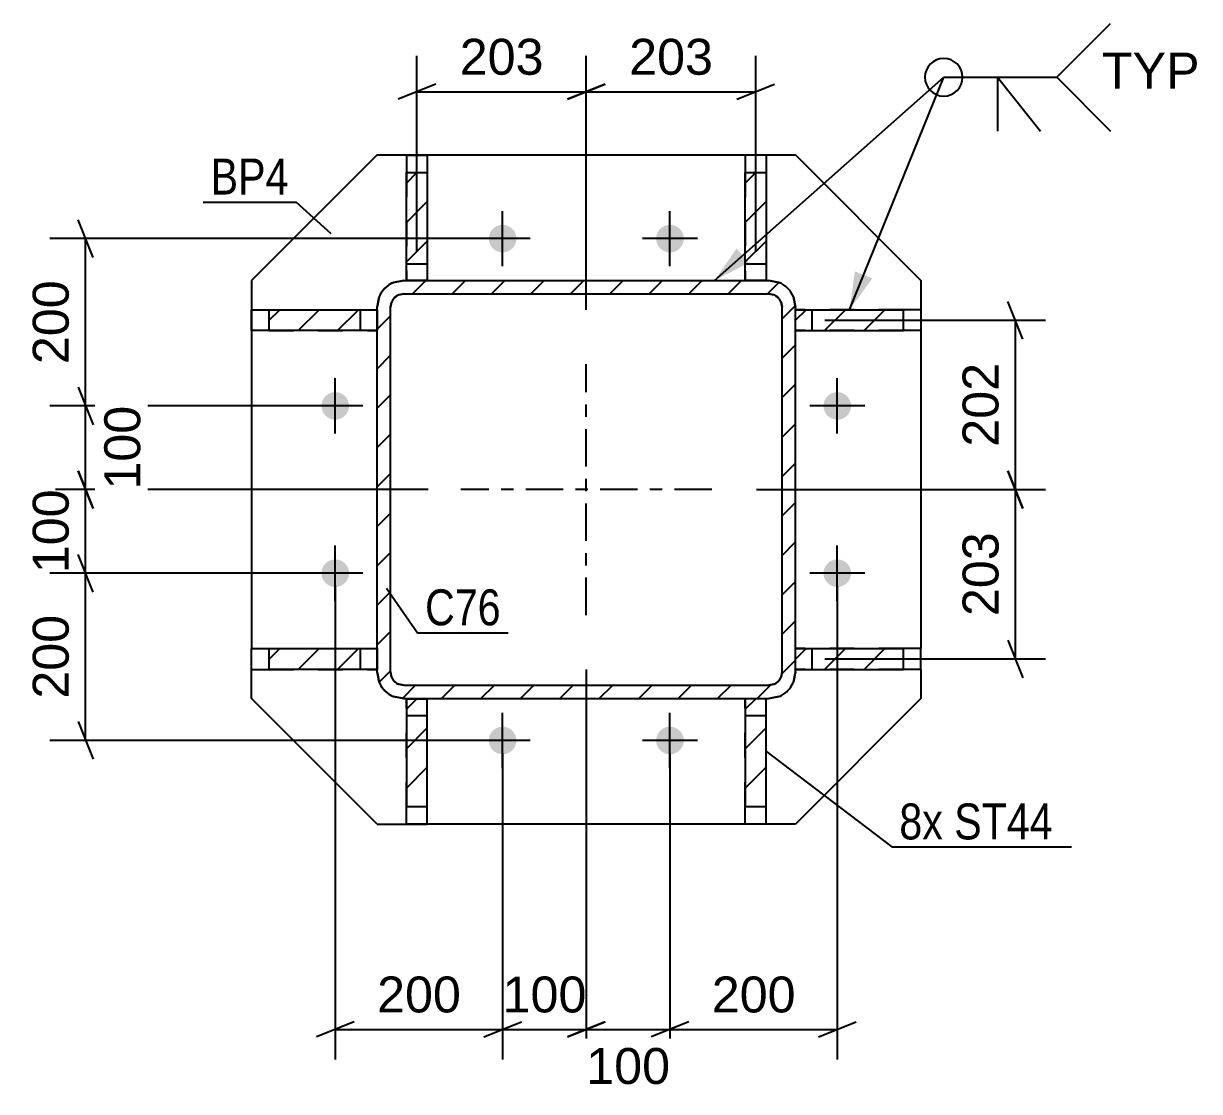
# Model space of a CAD drawing. Header units: millimetres. Extents: x -384 to 457, y -61 to 533.
# Drawn here: x 93.3 to 187, y 190.7 to 275.8 of the extents above; entities that cross this region are included whole.
import ezdxf

# ---------------------------------------------------------------- set-up
doc = ezdxf.new("R2010")
doc.units = ezdxf.units.MM
doc.linetypes.add('DXK_LINE_DOT2', pattern=[3.9198, 1.9599, -1.9599])
doc.linetypes.add('DXK_LINE_DOT3', pattern=[5.9187, 2.979, -0.9799, 0.9799, -0.9799])
doc.styles.add('Arial', font='ARIAL.TTF', dxfattribs={"height": 0.2})
doc.styles.add('Arial Narrow', font='ARIALN.TTF', dxfattribs={"height": 0.2})

# ---------------------------------------------------------------- blocks, each defined once
blk = doc.blocks.new('Bolt-284935728-6342 - 6330')
at = {"linetype": 'Continuous'}
for points in [[(131.436, 257.571, -1), (131.436, 259.771, -1)], [(144.769, 257.571, -1), (144.769, 259.771, -1)], [(118.102, 244.237, -1), (118.102, 246.437, -1)], [(158.102, 244.237, -1), (158.102, 246.437, -1)], [(118.102, 230.904, -1), (118.102, 233.104, -1)], [(158.102, 230.904, -1), (158.102, 233.104, -1)], [(131.436, 217.571, -1), (131.436, 219.771, -1)], [(144.769, 217.571, -1), (144.769, 219.771, -1)]]:
    blk.add_hatch(color=1, dxfattribs=at).paths.add_polyline_path(points)
at = {"color": 1, "linetype": 'Continuous'}
for p, q in [((131.436, 256.471), (131.436, 260.871)), ((144.769, 256.471), (144.769, 260.871)), ((133.636, 258.671), (129.236, 258.671)), ((146.969, 258.671), (142.569, 258.671)), ((118.102, 243.137), (118.102, 247.537)), ((158.102, 243.137), (158.102, 247.537)), ((120.302, 245.337), (115.902, 245.337)), ((160.302, 245.337), (155.902, 245.337)), ((118.102, 229.804), (118.102, 234.204)), ((158.102, 229.804), (158.102, 234.204)), ((120.302, 232.004), (115.902, 232.004)), ((160.302, 232.004), (155.902, 232.004)), ((131.436, 216.471), (131.436, 220.871)), ((144.769, 216.471), (144.769, 220.871)), ((133.636, 218.671), (129.236, 218.671)), ((146.969, 218.671), (142.569, 218.671))]:
    blk.add_line(p, q, dxfattribs=at)
blk = doc.blocks.new('Part-284935728-6451 - 6330')
at = {"linetype": 'Continuous'}
h = blk.add_hatch(dxfattribs=at)
h.set_pattern_fill('', scale=0.7, style=0, pattern_type=0)
h.set_pattern_definition([(45, (152.4358, 255.3363), (-1.57154, 1.57154), [])])
h.paths.add_polyline_path([(150.769, 255.336), (152.436, 255.336), (152.436, 263.943), (150.769, 263.943)])
at = {"color": 2, "linetype": 'Continuous'}
for p, q in [((150.769, 265.336), (150.769, 263.943)), ((152.436, 265.336), (150.769, 265.336)), ((152.436, 265.336), (152.436, 263.943)), ((150.769, 255.336), (150.769, 263.943)), ((150.769, 263.943), (152.436, 263.943)), ((152.436, 263.943), (152.436, 255.336)), ((152.436, 255.336), (150.769, 255.336))]:
    blk.add_line(p, q, dxfattribs=at)
at = {"color": 7, "linetype": 'DXK_LINE_DOT2'}
for p, q in [((150.769, 263.943), (150.769, 255.336)), ((152.436, 263.943), (152.436, 255.336)), ((150.769, 256.67), (152.436, 256.67)), ((152.436, 255.336), (150.769, 255.336))]:
    blk.add_line(p, q, dxfattribs=at)
blk = doc.blocks.new('Part-284935728-6380 - 6330')
at = {"linetype": 'Continuous'}
h = blk.add_hatch(dxfattribs=at)
h.set_pattern_fill('', scale=0.7, style=0, pattern_type=0)
h.set_pattern_definition([(45, (121.5982, 223.3208), (-1.57154, 1.57154), [])])
h.paths.add_polyline_path([(121.436, 224.137), (121.598, 223.321), (122.061, 222.629), (122.753, 222.166), (123.569, 222.004), (152.636, 222.004), (153.452, 222.166), (154.144, 222.629), (154.607, 223.321), (154.769, 224.137), (154.769, 253.204), (154.607, 254.02), (154.144, 254.712), (153.452, 255.175), (152.636, 255.337), (123.569, 255.337), (122.753, 255.175), (122.061, 254.712), (121.598, 254.02), (121.436, 253.204)])
h.paths.add_polyline_path([(122.584, 253.612), (122.815, 253.958), (123.161, 254.189), (123.569, 254.271), (152.636, 254.271), (153.044, 254.189), (153.39, 253.958), (153.621, 253.612), (153.702, 253.204), (153.702, 224.137), (153.621, 223.729), (153.39, 223.383), (153.044, 223.152), (152.636, 223.071), (123.569, 223.071), (123.161, 223.152), (122.815, 223.383), (122.584, 223.729), (122.502, 224.137), (122.502, 253.204)])
at = {"color": 7, "linetype": 'DXK_LINE_DOT2'}
for p, q in [((122.753, 255.175), (123.569, 255.337)), ((123.569, 255.337), (152.636, 255.337)), ((152.636, 255.337), (153.452, 255.175)), ((121.436, 253.204), (121.598, 254.02)), ((123.569, 254.271), (123.161, 254.189)), ((123.569, 254.271), (152.636, 254.271)), ((153.044, 254.189), (152.636, 254.271)), ((154.607, 254.02), (154.769, 253.204)), ((121.436, 224.137), (121.436, 253.204)), ((122.584, 253.612), (122.502, 253.204)), ((122.502, 224.137), (122.502, 253.204)), ((153.702, 253.204), (153.621, 253.612)), ((153.702, 224.137), (153.702, 253.204)), ((154.769, 224.137), (154.769, 253.204)), ((121.598, 223.321), (121.436, 224.137)), ((122.502, 224.137), (122.584, 223.729)), ((153.621, 223.729), (153.702, 224.137)), ((154.769, 224.137), (154.607, 223.321)), ((123.161, 223.152), (123.569, 223.071)), ((123.569, 223.071), (152.636, 223.071)), ((152.636, 223.071), (153.044, 223.152)), ((123.569, 222.004), (122.753, 222.166)), ((153.452, 222.166), (152.636, 222.004)), ((123.569, 222.004), (152.636, 222.004))]:
    blk.add_line(p, q, dxfattribs=at)
at = {"color": 2, "linetype": 'Continuous'}
for p, q in [((123.569, 255.337), (122.753, 255.175)), ((123.569, 255.337), (152.636, 255.337)), ((153.452, 255.175), (152.636, 255.337)), ((121.598, 254.02), (121.436, 253.204)), ((123.161, 254.189), (123.569, 254.271)), ((123.569, 254.271), (152.636, 254.271)), ((152.636, 254.271), (153.044, 254.189)), ((154.769, 253.204), (154.607, 254.02)), ((121.436, 224.137), (121.436, 253.204)), ((122.502, 253.204), (122.584, 253.612)), ((122.502, 224.137), (122.502, 253.204)), ((153.621, 253.612), (153.702, 253.204)), ((153.702, 224.137), (153.702, 253.204)), ((154.769, 224.137), (154.769, 253.204)), ((121.436, 224.137), (121.598, 223.321)), ((122.584, 223.729), (122.502, 224.137)), ((153.702, 224.137), (153.621, 223.729)), ((154.607, 223.321), (154.769, 224.137)), ((123.569, 223.071), (123.161, 223.152)), ((123.569, 223.071), (152.636, 223.071)), ((153.044, 223.152), (152.636, 223.071)), ((122.753, 222.166), (123.569, 222.004)), ((152.636, 222.004), (153.452, 222.166)), ((123.569, 222.004), (152.636, 222.004))]:
    blk.add_line(p, q, dxfattribs=at)
at = {"color": 7, "linetype": 'DXK_LINE_DOT3'}
for p, q in [((138.102, 228.671), (138.102, 248.671)), ((148.102, 238.671), (128.102, 238.671))]:
    blk.add_line(p, q, dxfattribs=at)
at = {"color": 7, "linetype": 'DXK_LINE_DOT2'}
for centre, radius, start, end in [((123.569, 253.204), 2.133, 112.5, 157.5), ((152.636, 253.204), 2.133, 22.5, 67.5), ((123.569, 253.204), 1.067, 112.5, 157.5), ((152.636, 253.204), 1.067, 22.5, 67.5), ((123.569, 224.137), 2.133, 202.5, 247.5), ((123.569, 224.137), 1.067, 202.5, 247.5), ((152.636, 224.137), 1.067, 292.5, 337.5), ((152.636, 224.137), 2.133, 292.5, 337.5)]:
    blk.add_arc(centre, radius, start, end, dxfattribs=at)
at = {"color": 2, "linetype": 'Continuous'}
for centre, radius, start, end in [((123.569, 253.204), 2.133, 112.5, 157.5), ((152.636, 253.204), 2.133, 22.5, 67.5), ((123.569, 253.204), 1.067, 112.5, 157.5), ((152.636, 253.204), 1.067, 22.5, 67.5), ((123.569, 224.137), 2.133, 202.5, 247.5), ((123.569, 224.137), 1.067, 202.5, 247.5), ((152.636, 224.137), 1.067, 292.5, 337.5), ((152.636, 224.137), 2.133, 292.5, 337.5)]:
    blk.add_arc(centre, radius, start, end, dxfattribs=at)
blk = doc.blocks.new('Part-284935728-6436 - 6330')
at = {"linetype": 'Continuous'}
h = blk.add_hatch(dxfattribs=at)
h.set_pattern_fill('', scale=0.7, style=0, pattern_type=0)
h.set_pattern_definition([(45, (125.4358, 213.3953), (-1.57154, 1.57154), [])])
h.paths.add_polyline_path([(123.769, 213.395), (125.436, 213.395), (125.436, 222.002), (123.769, 222.002)])
at = {"color": 7, "linetype": 'DXK_LINE_DOT2'}
for p, q in [((123.769, 213.395), (123.769, 222.002)), ((123.769, 222.002), (125.436, 222.002)), ((125.436, 213.395), (125.436, 222.002)), ((123.769, 220.669), (125.436, 220.669))]:
    blk.add_line(p, q, dxfattribs=at)
at = {"color": 2, "linetype": 'Continuous'}
for p, q in [((123.769, 222.002), (123.769, 213.395)), ((125.436, 222.002), (123.769, 222.002)), ((125.436, 213.395), (125.436, 222.002)), ((123.769, 212.002), (123.769, 213.395)), ((123.769, 213.395), (125.436, 213.395)), ((125.436, 212.002), (125.436, 213.395)), ((125.436, 212.002), (123.769, 212.002))]:
    blk.add_line(p, q, dxfattribs=at)
blk = doc.blocks.new('Part-284935728-6441 - 6330')
at = {"linetype": 'Continuous'}
h = blk.add_hatch(dxfattribs=at)
h.set_pattern_fill('', scale=0.7, style=0, pattern_type=0)
h.set_pattern_definition([(45, (152.4358, 213.3953), (-1.57154, 1.57154), [])])
h.paths.add_polyline_path([(150.769, 213.395), (152.436, 213.395), (152.436, 222.002), (150.769, 222.002)])
at = {"color": 7, "linetype": 'DXK_LINE_DOT2'}
for p, q in [((150.769, 213.395), (150.769, 222.002)), ((152.436, 222.002), (150.769, 222.002)), ((152.436, 213.395), (152.436, 222.002)), ((150.769, 220.669), (152.436, 220.669))]:
    blk.add_line(p, q, dxfattribs=at)
at = {"color": 2, "linetype": 'Continuous'}
for p, q in [((150.769, 222.002), (150.769, 213.395)), ((152.436, 222.002), (150.769, 222.002)), ((152.436, 213.395), (152.436, 222.002)), ((150.769, 212.002), (150.769, 213.395)), ((150.769, 213.395), (152.436, 213.395)), ((152.436, 212.002), (152.436, 213.395)), ((152.436, 212.002), (150.769, 212.002))]:
    blk.add_line(p, q, dxfattribs=at)
blk = doc.blocks.new('Part-284935728-6446 - 6330')
at = {"linetype": 'Continuous'}
h = blk.add_hatch(dxfattribs=at)
h.set_pattern_fill('', scale=0.7, style=0, pattern_type=0)
h.set_pattern_definition([(45, (125.4358, 255.3363), (-1.57154, 1.57154), [])])
h.paths.add_polyline_path([(123.769, 255.336), (125.436, 255.336), (125.436, 263.943), (123.769, 263.943)])
at = {"color": 2, "linetype": 'Continuous'}
for p, q in [((123.769, 265.336), (125.436, 265.336)), ((123.769, 265.336), (123.769, 263.943)), ((125.436, 265.336), (125.436, 263.943)), ((123.769, 255.336), (123.769, 263.943)), ((123.769, 263.943), (125.436, 263.943)), ((125.436, 263.943), (125.436, 255.336)), ((125.436, 255.336), (123.769, 255.336))]:
    blk.add_line(p, q, dxfattribs=at)
at = {"color": 7, "linetype": 'DXK_LINE_DOT2'}
for p, q in [((123.769, 263.943), (123.769, 255.336)), ((125.436, 263.943), (125.436, 255.336)), ((123.769, 256.67), (125.436, 256.67)), ((125.436, 255.336), (123.769, 255.336))]:
    blk.add_line(p, q, dxfattribs=at)
blk = doc.blocks.new('Part-284935728-6456 - 6330')
at = {"linetype": 'Continuous'}
h = blk.add_hatch(dxfattribs=at)
h.set_pattern_fill('', scale=0.7, style=0, pattern_type=0)
h.set_pattern_definition([(45, (163.3762, 251.3363), (-1.57154, 1.57154), [])])
h.paths.add_polyline_path([(154.769, 251.336), (163.376, 251.336), (163.376, 253.003), (154.769, 253.003)])
at = {"color": 7, "linetype": 'DXK_LINE_DOT2'}
for p, q in [((163.376, 253.003), (154.769, 253.003)), ((154.769, 251.336), (154.769, 253.003)), ((156.102, 251.336), (156.102, 253.003)), ((163.376, 251.336), (154.769, 251.336))]:
    blk.add_line(p, q, dxfattribs=at)
at = {"color": 2, "linetype": 'Continuous'}
for p, q in [((154.769, 253.003), (163.376, 253.003)), ((154.769, 251.336), (154.769, 253.003)), ((164.769, 253.003), (163.376, 253.003)), ((163.376, 251.336), (163.376, 253.003)), ((164.769, 253.003), (164.769, 251.336)), ((154.769, 251.336), (163.376, 251.336)), ((164.769, 251.336), (163.376, 251.336))]:
    blk.add_line(p, q, dxfattribs=at)
blk = doc.blocks.new('Part-284935728-6461 - 6330')
at = {"linetype": 'Continuous'}
h = blk.add_hatch(dxfattribs=at)
h.set_pattern_fill('', scale=0.7, style=0, pattern_type=0)
h.set_pattern_definition([(45, (163.3762, 224.3372), (-1.57154, 1.57154), [])])
h.paths.add_polyline_path([(154.769, 224.337), (163.376, 224.337), (163.376, 226.004), (154.769, 226.004)])
at = {"color": 7, "linetype": 'DXK_LINE_DOT2'}
for p, q in [((163.376, 226.004), (154.769, 226.004)), ((154.769, 224.337), (154.769, 226.004)), ((156.102, 224.337), (156.102, 226.004)), ((163.376, 224.337), (154.769, 224.337))]:
    blk.add_line(p, q, dxfattribs=at)
at = {"color": 2, "linetype": 'Continuous'}
for p, q in [((154.769, 226.004), (163.376, 226.004)), ((154.769, 224.337), (154.769, 226.004)), ((164.769, 226.004), (163.376, 226.004)), ((163.376, 224.337), (163.376, 226.004)), ((164.769, 224.337), (164.769, 226.004)), ((154.769, 224.337), (163.376, 224.337)), ((164.769, 224.337), (163.376, 224.337))]:
    blk.add_line(p, q, dxfattribs=at)
blk = doc.blocks.new('Part-284935728-6466 - 6330')
at = {"linetype": 'Continuous'}
h = blk.add_hatch(dxfattribs=at)
h.set_pattern_fill('', scale=0.7, style=0, pattern_type=0)
h.set_pattern_definition([(45, (121.4358, 251.3363), (-1.57154, 1.57154), [])])
h.paths.add_polyline_path([(112.829, 251.336), (121.436, 251.336), (121.436, 253.003), (112.829, 253.003)])
at = {"color": 2, "linetype": 'Continuous'}
for p, q in [((111.436, 251.336), (111.436, 253.003)), ((111.436, 253.003), (112.829, 253.003)), ((112.829, 251.336), (112.829, 253.003)), ((112.829, 253.003), (121.436, 253.003)), ((121.436, 253.003), (121.436, 251.336)), ((112.829, 251.336), (111.436, 251.336)), ((121.436, 251.336), (112.829, 251.336))]:
    blk.add_line(p, q, dxfattribs=at)
at = {"color": 7, "linetype": 'DXK_LINE_DOT2'}
for p, q in [((112.829, 253.003), (121.436, 253.003)), ((120.102, 251.336), (120.102, 253.003)), ((121.436, 253.003), (121.436, 251.336)), ((112.829, 251.336), (121.436, 251.336))]:
    blk.add_line(p, q, dxfattribs=at)
blk = doc.blocks.new('Part-284935728-6471 - 6330')
at = {"linetype": 'Continuous'}
h = blk.add_hatch(dxfattribs=at)
h.set_pattern_fill('', scale=0.7, style=0, pattern_type=0)
h.set_pattern_definition([(45, (121.4358, 224.3372), (-1.57154, 1.57154), [])])
h.paths.add_polyline_path([(112.829, 224.337), (121.436, 224.337), (121.436, 226.004), (112.829, 226.004)])
at = {"color": 2, "linetype": 'Continuous'}
for p, q in [((111.436, 224.337), (111.436, 226.004)), ((111.436, 226.004), (112.829, 226.004)), ((112.829, 224.337), (112.829, 226.004)), ((112.829, 226.004), (121.436, 226.004)), ((121.436, 226.004), (121.436, 224.337)), ((111.436, 224.337), (112.829, 224.337)), ((121.436, 224.337), (112.829, 224.337))]:
    blk.add_line(p, q, dxfattribs=at)
at = {"color": 7, "linetype": 'DXK_LINE_DOT2'}
for p, q in [((112.829, 226.004), (121.436, 226.004)), ((120.102, 224.337), (120.102, 226.004)), ((121.436, 226.004), (121.436, 224.337)), ((112.829, 224.337), (121.436, 224.337))]:
    blk.add_line(p, q, dxfattribs=at)
blk = doc.blocks.new('Part-284935728-6476 - 6330')
at = {"color": 2, "linetype": 'Continuous'}
for p, q in [((121.437, 265.337), (111.436, 255.336)), ((121.437, 265.337), (154.768, 265.337)), ((154.768, 265.337), (164.769, 255.336)), ((111.436, 255.336), (111.436, 253.003)), ((164.769, 255.336), (164.769, 253.003)), ((111.436, 251.336), (111.436, 226.004)), ((164.769, 251.336), (164.769, 226.004)), ((111.436, 222.003), (111.436, 224.337)), ((164.769, 224.337), (164.769, 222.003)), ((121.434, 212.004), (111.436, 222.003)), ((164.769, 222.003), (154.771, 212.004)), ((121.434, 212.004), (123.769, 212.004)), ((150.769, 212.004), (125.436, 212.004)), ((154.771, 212.004), (152.436, 212.004))]:
    blk.add_line(p, q, dxfattribs=at)
at = {"color": 7, "linetype": 'DXK_LINE_DOT2'}
for p, q in [((111.436, 253.003), (111.436, 251.336)), ((164.769, 253.003), (164.769, 251.336)), ((111.436, 224.337), (111.436, 226.004)), ((164.769, 224.337), (164.769, 226.004)), ((123.769, 212.004), (125.436, 212.004)), ((152.436, 212.004), (150.769, 212.004))]:
    blk.add_line(p, q, dxfattribs=at)
blk = doc.blocks.new('StraightDimension-284935728-20050 - 6330')
at = {"color": 7, "linetype": 'Continuous'}
for p, q in [((138.102, 224.337), (138.102, 193.242)), ((131.436, 217.671), (131.436, 193.242)), ((129.936, 195.042), (132.936, 196.242)), ((139.602, 196.242), (136.602, 195.042)), ((131.436, 195.642), (138.102, 195.642))]:
    blk.add_line(p, q, dxfattribs=at)
at = {"color": 0}
blk.add_wipeout([(138.705, 196.392), (138.705, 200.592), (130.834, 200.592), (130.834, 196.392)], dxfattribs=at)
at = {"color": 3, "style": 'Arial'}
blk.add_text('100', height=2.8652, dxfattribs=at).set_placement((131.434, 196.992))
blk = doc.blocks.new('StraightDimension-284935728-6525 - 6330')
at = {"color": 7, "linetype": 'Continuous'}
for p, q in [((172.897, 250.67), (171.697, 253.67)), ((157.102, 252.17), (174.697, 252.17)), ((172.297, 238.671), (172.297, 252.17)), ((171.697, 240.171), (172.897, 237.171)), ((151.658, 238.671), (174.697, 238.671))]:
    blk.add_line(p, q, dxfattribs=at)
at = {"color": 0}
blk.add_wipeout([(171.547, 249.356), (167.347, 249.356), (167.347, 241.485), (171.547, 241.485)], dxfattribs=at)
at = {"color": 3, "style": 'Arial'}
blk.add_text('202', height=2.8652, rotation=90.00021, dxfattribs=at).set_placement((170.947, 242.085))
blk = doc.blocks.new('StraightDimension-284935728-19971 - 6330')
at = {"color": 7, "linetype": 'Continuous'}
for p, q in [((97.614, 240.171), (98.814, 237.171)), ((125.515, 238.671), (95.364, 238.671)), ((98.214, 232.004), (98.214, 238.671)), ((98.814, 230.504), (97.614, 233.504)), ((117.102, 232.004), (95.364, 232.004))]:
    blk.add_line(p, q, dxfattribs=at)
at = {"color": 0}
blk.add_wipeout([(97.464, 239.273), (93.264, 239.273), (93.264, 231.402), (97.464, 231.402)], dxfattribs=at)
at = {"color": 3, "style": 'Arial'}
blk.add_text('100', height=2.8652, rotation=90.00021, dxfattribs=at).set_placement((96.864, 232.002))
blk = doc.blocks.new('StraightDimension-284935728-6539 - 6330')
at = {"color": 7, "linetype": 'Continuous'}
for p, q in [((172.897, 237.171), (171.697, 240.171)), ((151.658, 238.671), (174.697, 238.671)), ((172.297, 225.171), (172.297, 238.671)), ((171.697, 226.671), (172.897, 223.671)), ((157.102, 225.171), (174.697, 225.171))]:
    blk.add_line(p, q, dxfattribs=at)
at = {"color": 0}
blk.add_wipeout([(171.547, 235.856), (167.347, 235.856), (167.347, 227.985), (171.547, 227.985)], dxfattribs=at)
at = {"color": 3, "style": 'Arial'}
blk.add_text('203', height=2.8652, rotation=90.00021, dxfattribs=at).set_placement((170.947, 228.585))
blk = doc.blocks.new('StraightDimension-284935728-19972 - 6330')
at = {"color": 7, "linetype": 'Continuous'}
for p, q in [((98.814, 230.504), (97.614, 233.504)), ((117.102, 232.004), (95.364, 232.004)), ((98.214, 218.671), (98.214, 232.004)), ((97.614, 220.171), (98.814, 217.171)), ((130.436, 218.671), (95.364, 218.671))]:
    blk.add_line(p, q, dxfattribs=at)
at = {"color": 0}
blk.add_wipeout([(97.464, 229.273), (93.264, 229.273), (93.264, 221.402), (97.464, 221.402)], dxfattribs=at)
at = {"color": 3, "style": 'Arial'}
blk.add_text('200', height=2.8652, rotation=90.00021, dxfattribs=at).set_placement((96.864, 222.002))
blk = doc.blocks.new('StraightDimension-284935728-6554 - 6330')
at = {"color": 7, "linetype": 'Continuous'}
for p, q in [((138.102, 253.004), (138.102, 273.233)), ((151.602, 257.67), (151.602, 273.233)), ((139.602, 270.983), (136.602, 269.783)), ((150.102, 269.783), (153.102, 270.983)), ((138.102, 270.383), (151.602, 270.383))]:
    blk.add_line(p, q, dxfattribs=at)
at = {"color": 0}
blk.add_wipeout([(148.788, 271.133), (148.788, 275.333), (140.917, 275.333), (140.917, 271.133)], dxfattribs=at)
at = {"color": 3, "style": 'Arial'}
blk.add_text('203', height=2.8652, dxfattribs=at).set_placement((141.517, 271.733))
blk = doc.blocks.new('StraightDimension-284935728-6568 - 6330')
at = {"color": 7, "linetype": 'Continuous'}
for p, q in [((124.602, 257.67), (124.602, 273.233)), ((138.102, 253.004), (138.102, 273.233)), ((126.102, 270.983), (123.102, 269.783)), ((136.602, 269.783), (139.602, 270.983)), ((124.602, 270.383), (138.102, 270.383))]:
    blk.add_line(p, q, dxfattribs=at)
at = {"color": 0}
blk.add_wipeout([(135.288, 271.133), (135.288, 275.333), (127.417, 275.333), (127.417, 271.133)], dxfattribs=at)
at = {"color": 3, "style": 'Arial'}
blk.add_text('203', height=2.8652, dxfattribs=at).set_placement((128.017, 271.733))
blk = doc.blocks.new('StraightDimension-284935728-19969 - 6330')
at = {"color": 7, "linetype": 'Continuous'}
for p, q in [((98.814, 257.171), (97.614, 260.171)), ((130.436, 258.671), (95.364, 258.671)), ((98.214, 245.337), (98.214, 258.671)), ((97.614, 246.837), (98.814, 243.837)), ((117.102, 245.337), (95.364, 245.337))]:
    blk.add_line(p, q, dxfattribs=at)
at = {"color": 0}
blk.add_wipeout([(97.464, 255.939), (93.264, 255.939), (93.264, 248.068), (97.464, 248.068)], dxfattribs=at)
at = {"color": 3, "style": 'Arial'}
blk.add_text('200', height=2.8652, rotation=90.00021, dxfattribs=at).set_placement((96.864, 248.668))
blk = doc.blocks.new('StraightDimension-284935728-19970 - 6330')
at = {"color": 7, "linetype": 'Continuous'}
for p, q in [((97.614, 246.837), (98.814, 243.837)), ((117.102, 245.337), (95.814, 245.337)), ((98.214, 238.671), (98.214, 245.337)), ((98.814, 237.171), (97.614, 240.171)), ((125.515, 238.671), (95.814, 238.671))]:
    blk.add_line(p, q, dxfattribs=at)
at = {"color": 0}
blk.add_wipeout([(103.164, 245.939), (98.964, 245.939), (98.964, 238.068), (103.164, 238.068)], dxfattribs=at)
at = {"color": 3, "style": 'Arial'}
blk.add_text('100', height=2.8652, rotation=90.00021, dxfattribs=at).set_placement((102.564, 238.668))
blk = doc.blocks.new('StraightDimension-284935728-20048 - 6330')
at = {"color": 7, "linetype": 'Continuous'}
for p, q in [((158.102, 231.004), (158.102, 193.242)), ((144.769, 217.671), (144.769, 193.242)), ((146.269, 196.242), (143.269, 195.042)), ((156.602, 195.042), (159.602, 196.242)), ((144.769, 195.642), (158.102, 195.642))]:
    blk.add_line(p, q, dxfattribs=at)
at = {"color": 0}
blk.add_wipeout([(155.371, 196.392), (155.371, 200.592), (147.5, 200.592), (147.5, 196.392)], dxfattribs=at)
at = {"color": 3, "style": 'Arial'}
blk.add_text('200', height=2.8652, dxfattribs=at).set_placement((148.1, 196.992))
blk = doc.blocks.new('StraightDimension-284935728-20049 - 6330')
at = {"color": 7, "linetype": 'Continuous'}
for p, q in [((138.102, 224.337), (138.102, 192.792)), ((144.769, 217.671), (144.769, 192.792)), ((136.602, 195.042), (139.602, 196.242)), ((146.269, 196.242), (143.269, 195.042)), ((138.102, 195.642), (144.769, 195.642))]:
    blk.add_line(p, q, dxfattribs=at)
at = {"color": 0}
blk.add_wipeout([(145.371, 190.692), (145.371, 194.892), (137.5, 194.892), (137.5, 190.692)], dxfattribs=at)
at = {"color": 3, "style": 'Arial'}
blk.add_text('100', height=2.8652, dxfattribs=at).set_placement((138.1, 191.292))
blk = doc.blocks.new('StraightDimension-284935728-20051 - 6330')
at = {"color": 7, "linetype": 'Continuous'}
for p, q in [((118.102, 231.004), (118.102, 193.242)), ((131.436, 217.671), (131.436, 193.242)), ((119.602, 196.242), (116.602, 195.042)), ((129.936, 195.042), (132.936, 196.242)), ((118.102, 195.642), (131.436, 195.642))]:
    blk.add_line(p, q, dxfattribs=at)
at = {"color": 0}
blk.add_wipeout([(128.705, 196.392), (128.705, 200.592), (120.834, 200.592), (120.834, 196.392)], dxfattribs=at)
at = {"color": 3, "style": 'Arial'}
blk.add_text('200', height=2.8652, dxfattribs=at).set_placement((121.434, 196.992))
blk = doc.blocks.new('Mark-284935728-6376 - 6330')
at = {"color": 30, "linetype": 'Continuous'}
for p, q in [((122.195, 230.806), (124.657, 227.252)), ((124.657, 227.252), (131.886, 227.252))]:
    blk.add_line(p, q, dxfattribs=at)
at = {"color": 0}
blk.add_wipeout([(131.286, 227.852), (131.286, 230.852), (125.257, 230.852), (125.257, 227.852)], dxfattribs=at)
blk.add_wipeout([(131.286, 227.852), (131.286, 230.852), (125.257, 230.852), (125.257, 227.852)], dxfattribs=at)
at = {"color": 3, "style": 'Arial Narrow'}
blk.add_text('C76', height=2.8633, dxfattribs=at).set_placement((125.257, 227.852))
blk = doc.blocks.new('Mark-284935728-6472 - 6330')
at = {"color": 30, "linetype": 'Continuous'}
for p in [(107.572, 261.586), (117.763, 259.049)]:
    blk.add_line(p, (114.983, 261.586), dxfattribs=at)
at = {"color": 0}
blk.add_wipeout([(114.383, 262.186), (114.383, 265.186), (108.172, 265.186), (108.172, 262.186)], dxfattribs=at)
blk.add_wipeout([(114.383, 262.186), (114.383, 265.186), (108.172, 265.186), (108.172, 262.186)], dxfattribs=at)
at = {"color": 3, "style": 'Arial Narrow'}
blk.add_text('BP4', height=2.8633, dxfattribs=at).set_placement((108.172, 262.186))
blk = doc.blocks.new('WeldMark-284935728-6621 - 6330')
at = {"linetype": 'Continuous'}
for points in [[(151.073, 256.767), (148.331, 255.337), (150.078, 257.889)], [(160.895, 255.502), (159.073, 253.003), (159.505, 256.065)]]:
    blk.add_hatch(color=30, dxfattribs=at).paths.add_polyline_path(points)
at = {"color": 30, "linetype": 'Continuous'}
for p, q in [((148.331, 255.337), (166.583, 271.531)), ((159.073, 253.003), (166.583, 271.531)), ((166.583, 271.531), (175.583, 271.531))]:
    blk.add_line(p, q, dxfattribs=at)
at = {"color": 3, "linetype": 'Continuous'}
for q in [(174.297, 267.245), (170.869, 267.245)]:
    blk.add_line((170.869, 271.531), q, dxfattribs=at)
for start, end in [(90, 270), (270, 90)]:
    blk.add_arc((166.583, 271.531), 1.5, start, end, dxfattribs=at)
at = {"color": 0, "linetype": 'Continuous'}
blk.add_wipeout([(186.958, 270.631), (186.958, 273.631), (179.183, 273.631), (179.183, 270.631)], dxfattribs=at)
blk.add_wipeout([(186.958, 270.631), (186.958, 273.631), (179.183, 273.631), (179.183, 270.631)], dxfattribs=at)
at = {"color": 3, "linetype": 'Continuous'}
for q in [(179.869, 275.817), (179.869, 267.245)]:
    blk.add_line((175.583, 271.531), q, dxfattribs=at)
at = {"color": 3, "linetype": 'Continuous', "style": 'Arial'}
blk.add_text('TYP', height=2.8652, dxfattribs=at).set_placement((179.183, 270.631))
blk = doc.blocks.new('MarkSet-284935728-6678 - 6330')
at = {"color": 30, "linetype": 'Continuous'}
for p, q in [((152.368, 217.845), (162.445, 210.184)), ((162.445, 210.184), (176.771, 210.184))]:
    blk.add_line(p, q, dxfattribs=at)
at = {"color": 0}
for points in [[(166.517, 210.784), (166.517, 213.784), (163.045, 213.784), (163.045, 210.784)], [(175.271, 210.784), (175.271, 213.784), (167.417, 213.784), (167.417, 210.784)]]:
    blk.add_wipeout(points, dxfattribs=at)
for points in [[(166.517, 210.784), (166.517, 213.784), (163.045, 213.784), (163.045, 210.784)], [(175.271, 210.784), (175.271, 213.784), (167.417, 213.784), (167.417, 210.784)]]:
    blk.add_wipeout(points, dxfattribs=at)
at = {"color": 3, "style": 'Arial Narrow'}
for s, p in [('8x', (163.045, 210.784)), ('ST44', (167.417, 210.784))]:
    blk.add_text(s, height=2.8633, dxfattribs=at).set_placement(p)

msp = doc.modelspace()

# ---------------------------------------------------------------- block references
for name in ['Part-284935728-6476 - 6330', 'Part-284935728-6446 - 6330', 'Part-284935728-6451 - 6330', 'Bolt-284935728-6342 - 6330', 'Part-284935728-6380 - 6330', 'Part-284935728-6466 - 6330', 'Part-284935728-6456 - 6330', 'Part-284935728-6471 - 6330', 'Part-284935728-6461 - 6330', 'Part-284935728-6436 - 6330', 'Part-284935728-6441 - 6330']:
    msp.add_blockref(name, (0, 0))

# ---------------------------------------------------------------- next in the draw order: block references
for name in ['StraightDimension-284935728-6525 - 6330', 'StraightDimension-284935728-19971 - 6330', 'StraightDimension-284935728-20050 - 6330']:
    msp.add_blockref(name, (0, 0))

# ---------------------------------------------------------------- next in the draw order: block references
for name in ['StraightDimension-284935728-6554 - 6330', 'StraightDimension-284935728-6539 - 6330', 'StraightDimension-284935728-19972 - 6330']:
    msp.add_blockref(name, (0, 0))

# ---------------------------------------------------------------- next in the draw order: block references
for name in ['WeldMark-284935728-6621 - 6330', 'StraightDimension-284935728-6568 - 6330', 'StraightDimension-284935728-20051 - 6330', 'StraightDimension-284935728-20048 - 6330']:
    msp.add_blockref(name, (0, 0))

# ---------------------------------------------------------------- next in the draw order: block references
for name in ['StraightDimension-284935728-19969 - 6330', 'Mark-284935728-6376 - 6330', 'StraightDimension-284935728-20049 - 6330', 'MarkSet-284935728-6678 - 6330']:
    msp.add_blockref(name, (0, 0))

# ---------------------------------------------------------------- next in the draw order: block references
for name in ['Mark-284935728-6472 - 6330', 'StraightDimension-284935728-19970 - 6330']:
    msp.add_blockref(name, (0, 0))

doc.saveas('drawing.dxf')
